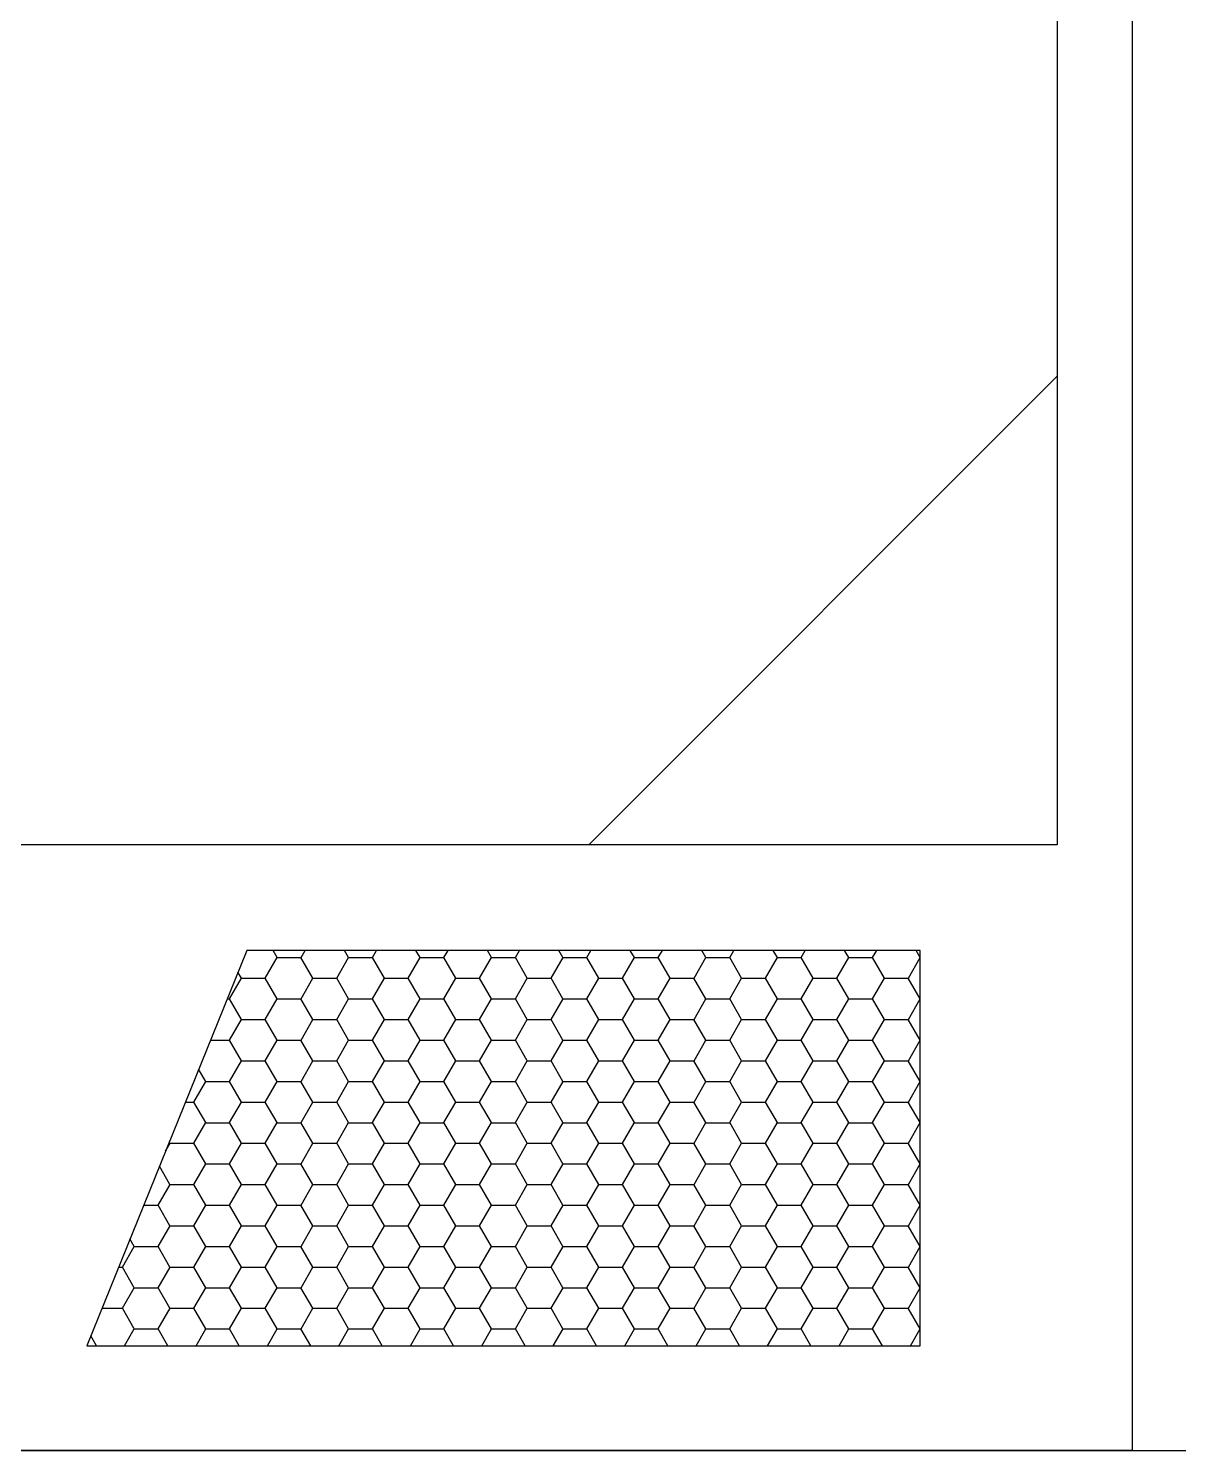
# Model space of a CAD drawing. Header units: inches. Extents: x 11.8 to 54.3, y 10.8 to 35.6.
# Drawn here: x 21.197 to 21.657, y 26.498 to 27.067 of the extents above; entities that cross this region are included whole.
import ezdxf

# ---------------------------------------------------------------- set-up
doc = ezdxf.new("R2010")
doc.units = ezdxf.units.IN
doc.header["$MEASUREMENT"] = 0
for name, color, linetype in [('02', 2, 'Continuous'), ('1', 1, 'Continuous'), ('4', 4, 'Continuous')]:
    doc.layers.add(name, color=color, linetype=linetype)

msp = doc.modelspace()

# ---------------------------------------------------------------- linework, layer by layer
at = {"layer": '02'}
for p, q in [((21.4209, 26.7406), (21.60826, 26.92796)), ((21.2841, 26.69831), (21.22012, 26.54023)), ((21.5535, 26.69831), (21.2841, 26.69831)), ((21.29154, 26.6872), (21.2963, 26.69545)), ((21.29629, 26.69545), (21.29464, 26.69831)), ((21.29629, 26.69544), (21.30582, 26.69544)), ((21.31058, 26.68721), (21.30582, 26.69545)), ((21.30583, 26.69545), (21.30748, 26.69831)), ((21.32012, 26.6872), (21.32488, 26.69545)), ((21.32487, 26.69545), (21.32322, 26.69831)), ((21.32487, 26.69544), (21.33439, 26.69544)), ((21.33915, 26.68721), (21.33439, 26.69545)), ((21.3344, 26.69545), (21.33606, 26.69831)), ((21.34869, 26.6872), (21.35345, 26.69545)), ((21.35344, 26.69545), (21.35179, 26.69831)), ((21.35344, 26.69544), (21.36297, 26.69544)), ((21.36773, 26.68721), (21.36297, 26.69545)), ((21.36298, 26.69545), (21.36463, 26.69831)), ((21.37727, 26.6872), (21.38203, 26.69545)), ((21.38202, 26.69545), (21.38037, 26.69831)), ((21.38202, 26.69544), (21.39154, 26.69544)), ((21.3963, 26.68721), (21.39154, 26.69545)), ((21.39155, 26.69545), (21.39321, 26.69831)), ((21.40584, 26.6872), (21.4106, 26.69545)), ((21.41059, 26.69545), (21.40894, 26.69831)), ((21.41059, 26.69544), (21.42012, 26.69544)), ((21.42488, 26.68721), (21.42012, 26.69545)), ((21.42013, 26.69545), (21.42178, 26.69831)), ((21.43442, 26.6872), (21.43918, 26.69545)), ((21.43917, 26.69545), (21.43752, 26.69831)), ((21.43917, 26.69544), (21.44869, 26.69544)), ((21.45345, 26.68721), (21.44869, 26.69545)), ((21.4487, 26.69545), (21.45036, 26.69831)), ((21.46299, 26.6872), (21.46775, 26.69545)), ((21.46774, 26.69545), (21.46609, 26.69831)), ((21.46774, 26.69544), (21.47727, 26.69544)), ((21.48203, 26.68721), (21.47727, 26.69545)), ((21.47728, 26.69545), (21.47893, 26.69831)), ((21.49157, 26.6872), (21.49633, 26.69545)), ((21.49632, 26.69545), (21.49467, 26.69831)), ((21.49632, 26.69544), (21.50584, 26.69544)), ((21.5106, 26.68721), (21.50584, 26.69545)), ((21.50585, 26.69545), (21.50751, 26.69831)), ((21.52014, 26.6872), (21.5249, 26.69545)), ((21.52489, 26.69545), (21.52324, 26.69831)), ((21.52489, 26.69544), (21.53442, 26.69544)), ((21.53918, 26.68721), (21.53442, 26.69545)), ((21.53443, 26.69545), (21.53608, 26.69831)), ((21.54872, 26.6872), (21.55348, 26.69545)), ((21.55347, 26.69545), (21.55182, 26.69831)), ((21.55347, 26.69544), (21.5535, 26.69544)), ((21.5535, 26.54023), (21.5535, 26.69831)), ((21.282, 26.68721), (21.2806, 26.68965)), ((21.27725, 26.67895), (21.28202, 26.6872)), ((21.28201, 26.68719), (21.29153, 26.68719)), ((21.29629, 26.67896), (21.29153, 26.68721)), ((21.30583, 26.67895), (21.31059, 26.6872)), ((21.31058, 26.68719), (21.32011, 26.68719)), ((21.32487, 26.67896), (21.3201, 26.68721)), ((21.3344, 26.67895), (21.33917, 26.6872)), ((21.33916, 26.68719), (21.34868, 26.68719)), ((21.35344, 26.67896), (21.34868, 26.68721)), ((21.36298, 26.67895), (21.36774, 26.6872)), ((21.36773, 26.68719), (21.37726, 26.68719)), ((21.38202, 26.67896), (21.37725, 26.68721)), ((21.39155, 26.67895), (21.39632, 26.6872)), ((21.39631, 26.68719), (21.40583, 26.68719)), ((21.41059, 26.67896), (21.40583, 26.68721)), ((21.42013, 26.67895), (21.42489, 26.6872)), ((21.42488, 26.68719), (21.43441, 26.68719)), ((21.43917, 26.67896), (21.4344, 26.68721)), ((21.4487, 26.67895), (21.45347, 26.6872)), ((21.45346, 26.68719), (21.46298, 26.68719)), ((21.46774, 26.67896), (21.46298, 26.68721)), ((21.47728, 26.67895), (21.48204, 26.6872)), ((21.48203, 26.68719), (21.49156, 26.68719)), ((21.49632, 26.67896), (21.49155, 26.68721)), ((21.50585, 26.67895), (21.51062, 26.6872)), ((21.51061, 26.68719), (21.52013, 26.68719)), ((21.52489, 26.67896), (21.52013, 26.68721)), ((21.53443, 26.67895), (21.53919, 26.6872)), ((21.53918, 26.68719), (21.54871, 26.68719)), ((21.55347, 26.67896), (21.5487, 26.68721)), ((21.27626, 26.67894), (21.27724, 26.67894)), ((21.282, 26.67071), (21.27724, 26.67896)), ((21.29154, 26.6707), (21.2963, 26.67895)), ((21.29629, 26.67894), (21.30582, 26.67894)), ((21.31058, 26.67071), (21.30582, 26.67896)), ((21.32012, 26.6707), (21.32488, 26.67895)), ((21.32487, 26.67894), (21.33439, 26.67894)), ((21.33915, 26.67071), (21.33439, 26.67896)), ((21.34869, 26.6707), (21.35345, 26.67895)), ((21.35344, 26.67894), (21.36297, 26.67894)), ((21.36773, 26.67071), (21.36297, 26.67896)), ((21.37727, 26.6707), (21.38203, 26.67895)), ((21.38202, 26.67894), (21.39154, 26.67894)), ((21.3963, 26.67071), (21.39154, 26.67896)), ((21.40584, 26.6707), (21.4106, 26.67895)), ((21.41059, 26.67894), (21.42012, 26.67894)), ((21.42488, 26.67071), (21.42012, 26.67896)), ((21.43442, 26.6707), (21.43918, 26.67895)), ((21.43917, 26.67894), (21.44869, 26.67894)), ((21.45345, 26.67071), (21.44869, 26.67896)), ((21.46299, 26.6707), (21.46775, 26.67895)), ((21.46774, 26.67894), (21.47727, 26.67894)), ((21.48203, 26.67071), (21.47727, 26.67896)), ((21.49157, 26.6707), (21.49633, 26.67895)), ((21.49632, 26.67894), (21.50584, 26.67894)), ((21.5106, 26.67071), (21.50584, 26.67896)), ((21.52014, 26.6707), (21.5249, 26.67895)), ((21.52489, 26.67894), (21.53442, 26.67894)), ((21.53918, 26.67071), (21.53442, 26.67896)), ((21.54872, 26.6707), (21.55348, 26.67895)), ((21.55347, 26.67894), (21.5535, 26.67894)), ((21.27725, 26.66245), (21.28202, 26.6707)), ((21.28201, 26.6707), (21.29153, 26.6707)), ((21.29629, 26.66246), (21.29153, 26.67071)), ((21.30583, 26.66245), (21.31059, 26.6707)), ((21.31058, 26.6707), (21.32011, 26.6707)), ((21.32487, 26.66246), (21.3201, 26.67071)), ((21.3344, 26.66245), (21.33917, 26.6707)), ((21.33916, 26.6707), (21.34868, 26.6707)), ((21.35344, 26.66246), (21.34868, 26.67071)), ((21.36298, 26.66245), (21.36774, 26.6707)), ((21.36773, 26.6707), (21.37726, 26.6707)), ((21.38202, 26.66246), (21.37725, 26.67071)), ((21.39155, 26.66245), (21.39632, 26.6707)), ((21.39631, 26.6707), (21.40583, 26.6707)), ((21.41059, 26.66246), (21.40583, 26.67071)), ((21.42013, 26.66245), (21.42489, 26.6707)), ((21.42488, 26.6707), (21.43441, 26.6707)), ((21.43917, 26.66246), (21.4344, 26.67071)), ((21.4487, 26.66245), (21.45347, 26.6707)), ((21.45346, 26.6707), (21.46298, 26.6707)), ((21.46774, 26.66246), (21.46298, 26.67071)), ((21.47728, 26.66245), (21.48204, 26.6707)), ((21.48203, 26.6707), (21.49156, 26.6707)), ((21.49632, 26.66246), (21.49155, 26.67071)), ((21.50585, 26.66245), (21.51062, 26.6707)), ((21.51061, 26.6707), (21.52013, 26.6707)), ((21.52489, 26.66246), (21.52013, 26.67071)), ((21.53443, 26.66245), (21.53919, 26.6707)), ((21.53918, 26.6707), (21.54871, 26.6707)), ((21.55347, 26.66246), (21.5487, 26.67071)), ((21.26959, 26.66245), (21.27724, 26.66245)), ((21.282, 26.65421), (21.27724, 26.66246)), ((21.29154, 26.65421), (21.2963, 26.66245)), ((21.29629, 26.66245), (21.30582, 26.66245)), ((21.31058, 26.65421), (21.30582, 26.66246)), ((21.32012, 26.65421), (21.32488, 26.66245)), ((21.32487, 26.66245), (21.33439, 26.66245)), ((21.33915, 26.65421), (21.33439, 26.66246)), ((21.34869, 26.65421), (21.35345, 26.66245)), ((21.35344, 26.66245), (21.36297, 26.66245)), ((21.36773, 26.65421), (21.36297, 26.66246)), ((21.37727, 26.65421), (21.38203, 26.66245)), ((21.38202, 26.66245), (21.39154, 26.66245)), ((21.3963, 26.65421), (21.39154, 26.66246)), ((21.40584, 26.65421), (21.4106, 26.66245)), ((21.41059, 26.66245), (21.42012, 26.66245)), ((21.42488, 26.65421), (21.42012, 26.66246)), ((21.43442, 26.65421), (21.43918, 26.66245)), ((21.43917, 26.66245), (21.44869, 26.66245)), ((21.45345, 26.65421), (21.44869, 26.66246)), ((21.46299, 26.65421), (21.46775, 26.66245)), ((21.46774, 26.66245), (21.47727, 26.66245)), ((21.48203, 26.65421), (21.47727, 26.66246)), ((21.49157, 26.65421), (21.49633, 26.66245)), ((21.49632, 26.66245), (21.50584, 26.66245)), ((21.5106, 26.65421), (21.50584, 26.66246)), ((21.52014, 26.65421), (21.5249, 26.66245)), ((21.52489, 26.66245), (21.53442, 26.66245)), ((21.53918, 26.65421), (21.53442, 26.66246)), ((21.54872, 26.65421), (21.55348, 26.66245)), ((21.55347, 26.66245), (21.5535, 26.66245)), ((21.27725, 26.64596), (21.28202, 26.65421)), ((21.28201, 26.6542), (21.29153, 26.6542)), ((21.29629, 26.64596), (21.29153, 26.65421)), ((21.30583, 26.64596), (21.31059, 26.65421)), ((21.31058, 26.6542), (21.32011, 26.6542)), ((21.32487, 26.64596), (21.3201, 26.65421)), ((21.3344, 26.64596), (21.33917, 26.65421)), ((21.33916, 26.6542), (21.34868, 26.6542)), ((21.35344, 26.64596), (21.34868, 26.65421)), ((21.36298, 26.64596), (21.36774, 26.65421)), ((21.36773, 26.6542), (21.37726, 26.6542)), ((21.38202, 26.64596), (21.37725, 26.65421)), ((21.39155, 26.64596), (21.39632, 26.65421)), ((21.39631, 26.6542), (21.40583, 26.6542)), ((21.41059, 26.64596), (21.40583, 26.65421)), ((21.42013, 26.64596), (21.42489, 26.65421)), ((21.42488, 26.6542), (21.43441, 26.6542)), ((21.43917, 26.64596), (21.4344, 26.65421)), ((21.4487, 26.64596), (21.45347, 26.65421)), ((21.45346, 26.6542), (21.46298, 26.6542)), ((21.46774, 26.64596), (21.46298, 26.65421)), ((21.47728, 26.64596), (21.48204, 26.65421)), ((21.48203, 26.6542), (21.49156, 26.6542)), ((21.49632, 26.64596), (21.49155, 26.65421)), ((21.50585, 26.64596), (21.51062, 26.65421)), ((21.51061, 26.6542), (21.52013, 26.6542)), ((21.52489, 26.64596), (21.52013, 26.65421)), ((21.53443, 26.64596), (21.53919, 26.65421)), ((21.53918, 26.6542), (21.54871, 26.6542)), ((21.55347, 26.64596), (21.5487, 26.65421)), ((21.26772, 26.64596), (21.26489, 26.65085)), ((21.26297, 26.63771), (21.26773, 26.64596)), ((21.26772, 26.64595), (21.27724, 26.64595)), ((21.282, 26.63771), (21.27724, 26.64596)), ((21.29154, 26.63771), (21.2963, 26.64596)), ((21.29629, 26.64595), (21.30582, 26.64595)), ((21.31058, 26.63771), (21.30582, 26.64596)), ((21.32012, 26.63771), (21.32488, 26.64596)), ((21.32487, 26.64595), (21.33439, 26.64595)), ((21.33915, 26.63771), (21.33439, 26.64596)), ((21.34869, 26.63771), (21.35345, 26.64596)), ((21.35344, 26.64595), (21.36297, 26.64595)), ((21.36773, 26.63771), (21.36297, 26.64596)), ((21.37727, 26.63771), (21.38203, 26.64596)), ((21.38202, 26.64595), (21.39154, 26.64595)), ((21.3963, 26.63771), (21.39154, 26.64596)), ((21.40584, 26.63771), (21.4106, 26.64596)), ((21.41059, 26.64595), (21.42012, 26.64595)), ((21.42488, 26.63771), (21.42012, 26.64596)), ((21.43442, 26.63771), (21.43918, 26.64596)), ((21.43917, 26.64595), (21.44869, 26.64595)), ((21.45345, 26.63771), (21.44869, 26.64596)), ((21.46299, 26.63771), (21.46775, 26.64596)), ((21.46774, 26.64595), (21.47727, 26.64595)), ((21.48203, 26.63771), (21.47727, 26.64596)), ((21.49157, 26.63771), (21.49633, 26.64596)), ((21.49632, 26.64595), (21.50584, 26.64595)), ((21.5106, 26.63771), (21.50584, 26.64596)), ((21.52014, 26.63771), (21.5249, 26.64596)), ((21.52489, 26.64595), (21.53442, 26.64595)), ((21.53918, 26.63771), (21.53442, 26.64596)), ((21.54872, 26.63771), (21.55348, 26.64596)), ((21.55347, 26.64595), (21.5535, 26.64595)), ((21.25957, 26.6377), (21.26296, 26.6377)), ((21.26772, 26.62946), (21.26295, 26.63771)), ((21.27725, 26.62946), (21.28202, 26.63771)), ((21.28201, 26.6377), (21.29153, 26.6377)), ((21.29629, 26.62946), (21.29153, 26.63771)), ((21.30583, 26.62946), (21.31059, 26.63771)), ((21.31058, 26.6377), (21.32011, 26.6377)), ((21.32487, 26.62946), (21.3201, 26.63771)), ((21.3344, 26.62946), (21.33917, 26.63771)), ((21.33916, 26.6377), (21.34868, 26.6377)), ((21.35344, 26.62946), (21.34868, 26.63771)), ((21.36298, 26.62946), (21.36774, 26.63771)), ((21.36773, 26.6377), (21.37726, 26.6377)), ((21.38202, 26.62946), (21.37725, 26.63771)), ((21.39155, 26.62946), (21.39632, 26.63771)), ((21.39631, 26.6377), (21.40583, 26.6377)), ((21.41059, 26.62946), (21.40583, 26.63771)), ((21.42013, 26.62946), (21.42489, 26.63771)), ((21.42488, 26.6377), (21.43441, 26.6377)), ((21.43917, 26.62946), (21.4344, 26.63771)), ((21.4487, 26.62946), (21.45347, 26.63771)), ((21.45346, 26.6377), (21.46298, 26.6377)), ((21.46774, 26.62946), (21.46298, 26.63771)), ((21.47728, 26.62946), (21.48204, 26.63771)), ((21.48203, 26.6377), (21.49156, 26.6377)), ((21.49632, 26.62946), (21.49155, 26.63771)), ((21.50585, 26.62946), (21.51062, 26.63771)), ((21.51061, 26.6377), (21.52013, 26.6377)), ((21.52489, 26.62946), (21.52013, 26.63771)), ((21.53443, 26.62946), (21.53919, 26.63771)), ((21.53918, 26.6377), (21.54871, 26.6377)), ((21.55347, 26.62946), (21.5487, 26.63771)), ((21.26297, 26.62121), (21.26773, 26.62946)), ((21.26772, 26.62945), (21.27724, 26.62945)), ((21.282, 26.62121), (21.27724, 26.62946)), ((21.29154, 26.62121), (21.2963, 26.62946)), ((21.29629, 26.62945), (21.30582, 26.62945)), ((21.31058, 26.62121), (21.30582, 26.62946)), ((21.32012, 26.62121), (21.32488, 26.62946)), ((21.32487, 26.62945), (21.33439, 26.62945)), ((21.33915, 26.62121), (21.33439, 26.62946)), ((21.34869, 26.62121), (21.35345, 26.62946)), ((21.35344, 26.62945), (21.36297, 26.62945)), ((21.36773, 26.62121), (21.36297, 26.62946)), ((21.37727, 26.62121), (21.38203, 26.62946)), ((21.38202, 26.62945), (21.39154, 26.62945)), ((21.3963, 26.62121), (21.39154, 26.62946)), ((21.40584, 26.62121), (21.4106, 26.62946)), ((21.41059, 26.62945), (21.42012, 26.62945)), ((21.42488, 26.62121), (21.42012, 26.62946)), ((21.43442, 26.62121), (21.43918, 26.62946)), ((21.43917, 26.62945), (21.44869, 26.62945)), ((21.45345, 26.62121), (21.44869, 26.62946)), ((21.46299, 26.62121), (21.46775, 26.62946)), ((21.46774, 26.62945), (21.47727, 26.62945)), ((21.48203, 26.62121), (21.47727, 26.62946)), ((21.49157, 26.62121), (21.49633, 26.62946)), ((21.49632, 26.62945), (21.50584, 26.62945)), ((21.5106, 26.62121), (21.50584, 26.62946)), ((21.52014, 26.62121), (21.5249, 26.62946)), ((21.52489, 26.62945), (21.53442, 26.62945)), ((21.53918, 26.62121), (21.53442, 26.62946)), ((21.54872, 26.62121), (21.55348, 26.62946)), ((21.55347, 26.62945), (21.5535, 26.62945)), ((21.25162, 26.61805), (21.25344, 26.62121)), ((21.25343, 26.62121), (21.25312, 26.62176)), ((21.25343, 26.6212), (21.26296, 26.6212)), ((21.26772, 26.61297), (21.26295, 26.62121)), ((21.27725, 26.61296), (21.28202, 26.62121)), ((21.28201, 26.6212), (21.29153, 26.6212)), ((21.29629, 26.61297), (21.29153, 26.62121)), ((21.30583, 26.61296), (21.31059, 26.62121)), ((21.31058, 26.6212), (21.32011, 26.6212)), ((21.32487, 26.61297), (21.3201, 26.62121)), ((21.3344, 26.61296), (21.33917, 26.62121)), ((21.33916, 26.6212), (21.34868, 26.6212)), ((21.35344, 26.61297), (21.34868, 26.62121)), ((21.36298, 26.61296), (21.36774, 26.62121)), ((21.36773, 26.6212), (21.37726, 26.6212)), ((21.38202, 26.61297), (21.37725, 26.62121)), ((21.39155, 26.61296), (21.39632, 26.62121)), ((21.39631, 26.6212), (21.40583, 26.6212)), ((21.41059, 26.61297), (21.40583, 26.62121)), ((21.42013, 26.61296), (21.42489, 26.62121)), ((21.42488, 26.6212), (21.43441, 26.6212)), ((21.43917, 26.61297), (21.4344, 26.62121)), ((21.4487, 26.61296), (21.45347, 26.62121)), ((21.45346, 26.6212), (21.46298, 26.6212)), ((21.46774, 26.61297), (21.46298, 26.62121)), ((21.47728, 26.61296), (21.48204, 26.62121)), ((21.48203, 26.6212), (21.49156, 26.6212)), ((21.49632, 26.61297), (21.49155, 26.62121)), ((21.50585, 26.61296), (21.51062, 26.62121)), ((21.51061, 26.6212), (21.52013, 26.6212)), ((21.52489, 26.61297), (21.52013, 26.62121)), ((21.53443, 26.61296), (21.53919, 26.62121)), ((21.53918, 26.6212), (21.54871, 26.6212)), ((21.55347, 26.61297), (21.5487, 26.62121)), ((21.25343, 26.60472), (21.24919, 26.61206)), ((21.26297, 26.60471), (21.26773, 26.61296)), ((21.26772, 26.61295), (21.27724, 26.61295)), ((21.282, 26.60472), (21.27724, 26.61297)), ((21.29154, 26.60471), (21.2963, 26.61296)), ((21.29629, 26.61295), (21.30582, 26.61295)), ((21.31058, 26.60472), (21.30582, 26.61297)), ((21.32012, 26.60471), (21.32488, 26.61296)), ((21.32487, 26.61295), (21.33439, 26.61295)), ((21.33915, 26.60472), (21.33439, 26.61297)), ((21.34869, 26.60471), (21.35345, 26.61296)), ((21.35344, 26.61295), (21.36297, 26.61295)), ((21.36773, 26.60472), (21.36297, 26.61297)), ((21.37727, 26.60471), (21.38203, 26.61296)), ((21.38202, 26.61295), (21.39154, 26.61295)), ((21.3963, 26.60472), (21.39154, 26.61297)), ((21.40584, 26.60471), (21.4106, 26.61296)), ((21.41059, 26.61295), (21.42012, 26.61295)), ((21.42488, 26.60472), (21.42012, 26.61297)), ((21.43442, 26.60471), (21.43918, 26.61296)), ((21.43917, 26.61295), (21.44869, 26.61295)), ((21.45345, 26.60472), (21.44869, 26.61297)), ((21.46299, 26.60471), (21.46775, 26.61296)), ((21.46774, 26.61295), (21.47727, 26.61295)), ((21.48203, 26.60472), (21.47727, 26.61297)), ((21.49157, 26.60471), (21.49633, 26.61296)), ((21.49632, 26.61295), (21.50584, 26.61295)), ((21.5106, 26.60472), (21.50584, 26.61297)), ((21.52014, 26.60471), (21.5249, 26.61296)), ((21.52489, 26.61295), (21.53442, 26.61295)), ((21.53918, 26.60472), (21.53442, 26.61297)), ((21.54872, 26.60471), (21.55348, 26.61296)), ((21.55347, 26.61295), (21.5535, 26.61295)), ((21.24868, 26.59646), (21.25344, 26.60471)), ((21.25343, 26.6047), (21.26296, 26.6047)), ((21.26772, 26.59647), (21.26295, 26.60472)), ((21.27725, 26.59646), (21.28202, 26.60471)), ((21.28201, 26.6047), (21.29153, 26.6047)), ((21.29629, 26.59647), (21.29153, 26.60472)), ((21.30583, 26.59646), (21.31059, 26.60471)), ((21.31058, 26.6047), (21.32011, 26.6047)), ((21.32487, 26.59647), (21.3201, 26.60472)), ((21.3344, 26.59646), (21.33917, 26.60471)), ((21.33916, 26.6047), (21.34868, 26.6047)), ((21.35344, 26.59647), (21.34868, 26.60472)), ((21.36298, 26.59646), (21.36774, 26.60471)), ((21.36773, 26.6047), (21.37726, 26.6047)), ((21.38202, 26.59647), (21.37725, 26.60472)), ((21.39155, 26.59646), (21.39632, 26.60471)), ((21.39631, 26.6047), (21.40583, 26.6047)), ((21.41059, 26.59647), (21.40583, 26.60472)), ((21.42013, 26.59646), (21.42489, 26.60471)), ((21.42488, 26.6047), (21.43441, 26.6047)), ((21.43917, 26.59647), (21.4344, 26.60472)), ((21.4487, 26.59646), (21.45347, 26.60471)), ((21.45346, 26.6047), (21.46298, 26.6047)), ((21.46774, 26.59647), (21.46298, 26.60472)), ((21.47728, 26.59646), (21.48204, 26.60471)), ((21.48203, 26.6047), (21.49156, 26.6047)), ((21.49632, 26.59647), (21.49155, 26.60472)), ((21.50585, 26.59646), (21.51062, 26.60471)), ((21.51061, 26.6047), (21.52013, 26.6047)), ((21.52489, 26.59647), (21.52013, 26.60472)), ((21.53443, 26.59646), (21.53919, 26.60471)), ((21.53918, 26.6047), (21.54871, 26.6047)), ((21.55347, 26.59647), (21.5487, 26.60472)), ((21.24288, 26.59646), (21.24867, 26.59646)), ((21.25343, 26.58822), (21.24867, 26.59647)), ((21.26297, 26.58821), (21.26773, 26.59646)), ((21.26772, 26.59646), (21.27724, 26.59646)), ((21.282, 26.58822), (21.27724, 26.59647)), ((21.29154, 26.58821), (21.2963, 26.59646)), ((21.29629, 26.59646), (21.30582, 26.59646)), ((21.31058, 26.58822), (21.30582, 26.59647)), ((21.32012, 26.58821), (21.32488, 26.59646)), ((21.32487, 26.59646), (21.33439, 26.59646)), ((21.33915, 26.58822), (21.33439, 26.59647)), ((21.34869, 26.58821), (21.35345, 26.59646)), ((21.35344, 26.59646), (21.36297, 26.59646)), ((21.36773, 26.58822), (21.36297, 26.59647)), ((21.37727, 26.58821), (21.38203, 26.59646)), ((21.38202, 26.59646), (21.39154, 26.59646)), ((21.3963, 26.58822), (21.39154, 26.59647)), ((21.40584, 26.58821), (21.4106, 26.59646)), ((21.41059, 26.59646), (21.42012, 26.59646)), ((21.42488, 26.58822), (21.42012, 26.59647)), ((21.43442, 26.58821), (21.43918, 26.59646)), ((21.43917, 26.59646), (21.44869, 26.59646)), ((21.45345, 26.58822), (21.44869, 26.59647)), ((21.46299, 26.58821), (21.46775, 26.59646)), ((21.46774, 26.59646), (21.47727, 26.59646)), ((21.48203, 26.58822), (21.47727, 26.59647)), ((21.49157, 26.58821), (21.49633, 26.59646)), ((21.49632, 26.59646), (21.50584, 26.59646)), ((21.5106, 26.58822), (21.50584, 26.59647)), ((21.52014, 26.58821), (21.5249, 26.59646)), ((21.52489, 26.59646), (21.53442, 26.59646)), ((21.53918, 26.58822), (21.53442, 26.59647)), ((21.54872, 26.58821), (21.55348, 26.59646)), ((21.55347, 26.59646), (21.5535, 26.59646)), ((21.24868, 26.57997), (21.25344, 26.58821)), ((21.25343, 26.58821), (21.26296, 26.58821)), ((21.26772, 26.57997), (21.26295, 26.58822)), ((21.27725, 26.57997), (21.28202, 26.58821)), ((21.28201, 26.58821), (21.29153, 26.58821)), ((21.29629, 26.57997), (21.29153, 26.58822)), ((21.30583, 26.57997), (21.31059, 26.58821)), ((21.31058, 26.58821), (21.32011, 26.58821)), ((21.32487, 26.57997), (21.3201, 26.58822)), ((21.3344, 26.57997), (21.33917, 26.58821)), ((21.33916, 26.58821), (21.34868, 26.58821)), ((21.35344, 26.57997), (21.34868, 26.58822)), ((21.36298, 26.57997), (21.36774, 26.58821)), ((21.36773, 26.58821), (21.37726, 26.58821)), ((21.38202, 26.57997), (21.37725, 26.58822)), ((21.39155, 26.57997), (21.39632, 26.58821)), ((21.39631, 26.58821), (21.40583, 26.58821)), ((21.41059, 26.57997), (21.40583, 26.58822)), ((21.42013, 26.57997), (21.42489, 26.58821)), ((21.42488, 26.58821), (21.43441, 26.58821)), ((21.43917, 26.57997), (21.4344, 26.58822)), ((21.4487, 26.57997), (21.45347, 26.58821)), ((21.45346, 26.58821), (21.46298, 26.58821)), ((21.46774, 26.57997), (21.46298, 26.58822)), ((21.47728, 26.57997), (21.48204, 26.58821)), ((21.48203, 26.58821), (21.49156, 26.58821)), ((21.49632, 26.57997), (21.49155, 26.58822)), ((21.50585, 26.57997), (21.51062, 26.58821)), ((21.51061, 26.58821), (21.52013, 26.58821)), ((21.52489, 26.57997), (21.52013, 26.58822)), ((21.53443, 26.57997), (21.53919, 26.58821)), ((21.53918, 26.58821), (21.54871, 26.58821)), ((21.55347, 26.57997), (21.5487, 26.58822)), ((21.23439, 26.57172), (21.23915, 26.57997)), ((21.23914, 26.57997), (21.23742, 26.58296)), ((21.23914, 26.57996), (21.24867, 26.57996)), ((21.25343, 26.57172), (21.24867, 26.57997)), ((21.26297, 26.57172), (21.26773, 26.57997)), ((21.26772, 26.57996), (21.27724, 26.57996)), ((21.282, 26.57172), (21.27724, 26.57997)), ((21.29154, 26.57172), (21.2963, 26.57997)), ((21.29629, 26.57996), (21.30582, 26.57996)), ((21.31058, 26.57172), (21.30582, 26.57997)), ((21.32012, 26.57172), (21.32488, 26.57997)), ((21.32487, 26.57996), (21.33439, 26.57996)), ((21.33915, 26.57172), (21.33439, 26.57997)), ((21.34869, 26.57172), (21.35345, 26.57997)), ((21.35344, 26.57996), (21.36297, 26.57996)), ((21.36773, 26.57172), (21.36297, 26.57997)), ((21.37727, 26.57172), (21.38203, 26.57997)), ((21.38202, 26.57996), (21.39154, 26.57996)), ((21.3963, 26.57172), (21.39154, 26.57997)), ((21.40584, 26.57172), (21.4106, 26.57997)), ((21.41059, 26.57996), (21.42012, 26.57996)), ((21.42488, 26.57172), (21.42012, 26.57997)), ((21.43442, 26.57172), (21.43918, 26.57997)), ((21.43917, 26.57996), (21.44869, 26.57996)), ((21.45345, 26.57172), (21.44869, 26.57997)), ((21.46299, 26.57172), (21.46775, 26.57997)), ((21.46774, 26.57996), (21.47727, 26.57996)), ((21.48203, 26.57172), (21.47727, 26.57997)), ((21.49157, 26.57172), (21.49633, 26.57997)), ((21.49632, 26.57996), (21.50584, 26.57996)), ((21.5106, 26.57172), (21.50584, 26.57997)), ((21.52014, 26.57172), (21.5249, 26.57997)), ((21.52489, 26.57996), (21.53442, 26.57996)), ((21.53918, 26.57172), (21.53442, 26.57997)), ((21.54872, 26.57172), (21.55348, 26.57997)), ((21.55347, 26.57996), (21.5535, 26.57996)), ((21.23286, 26.57171), (21.23438, 26.57171)), ((21.23914, 26.56347), (21.23438, 26.57172)), ((21.24868, 26.56347), (21.25344, 26.57172)), ((21.25343, 26.57171), (21.26296, 26.57171)), ((21.26772, 26.56347), (21.26295, 26.57172)), ((21.27725, 26.56347), (21.28202, 26.57172)), ((21.28201, 26.57171), (21.29153, 26.57171)), ((21.29629, 26.56347), (21.29153, 26.57172)), ((21.30583, 26.56347), (21.31059, 26.57172)), ((21.31058, 26.57171), (21.32011, 26.57171)), ((21.32487, 26.56347), (21.3201, 26.57172)), ((21.3344, 26.56347), (21.33917, 26.57172)), ((21.33916, 26.57171), (21.34868, 26.57171)), ((21.35344, 26.56347), (21.34868, 26.57172)), ((21.36298, 26.56347), (21.36774, 26.57172)), ((21.36773, 26.57171), (21.37726, 26.57171)), ((21.38202, 26.56347), (21.37725, 26.57172)), ((21.39155, 26.56347), (21.39632, 26.57172)), ((21.39631, 26.57171), (21.40583, 26.57171)), ((21.41059, 26.56347), (21.40583, 26.57172)), ((21.42013, 26.56347), (21.42489, 26.57172)), ((21.42488, 26.57171), (21.43441, 26.57171)), ((21.43917, 26.56347), (21.4344, 26.57172)), ((21.4487, 26.56347), (21.45347, 26.57172)), ((21.45346, 26.57171), (21.46298, 26.57171)), ((21.46774, 26.56347), (21.46298, 26.57172)), ((21.47728, 26.56347), (21.48204, 26.57172)), ((21.48203, 26.57171), (21.49156, 26.57171)), ((21.49632, 26.56347), (21.49155, 26.57172)), ((21.50585, 26.56347), (21.51062, 26.57172)), ((21.51061, 26.57171), (21.52013, 26.57171)), ((21.52489, 26.56347), (21.52013, 26.57172)), ((21.53443, 26.56347), (21.53919, 26.57172)), ((21.53918, 26.57171), (21.54871, 26.57171)), ((21.55347, 26.56347), (21.5487, 26.57172)), ((21.23439, 26.55522), (21.23915, 26.56347)), ((21.23914, 26.56346), (21.24867, 26.56346)), ((21.25343, 26.55522), (21.24867, 26.56347)), ((21.26297, 26.55522), (21.26773, 26.56347)), ((21.26772, 26.56346), (21.27724, 26.56346)), ((21.282, 26.55522), (21.27724, 26.56347)), ((21.29154, 26.55522), (21.2963, 26.56347)), ((21.29629, 26.56346), (21.30582, 26.56346)), ((21.31058, 26.55522), (21.30582, 26.56347)), ((21.32012, 26.55522), (21.32488, 26.56347)), ((21.32487, 26.56346), (21.33439, 26.56346)), ((21.33915, 26.55522), (21.33439, 26.56347)), ((21.34869, 26.55522), (21.35345, 26.56347)), ((21.35344, 26.56346), (21.36297, 26.56346)), ((21.36773, 26.55522), (21.36297, 26.56347)), ((21.37727, 26.55522), (21.38203, 26.56347)), ((21.38202, 26.56346), (21.39154, 26.56346)), ((21.3963, 26.55522), (21.39154, 26.56347)), ((21.40584, 26.55522), (21.4106, 26.56347)), ((21.41059, 26.56346), (21.42012, 26.56346)), ((21.42488, 26.55522), (21.42012, 26.56347)), ((21.43442, 26.55522), (21.43918, 26.56347)), ((21.43917, 26.56346), (21.44869, 26.56346)), ((21.45345, 26.55522), (21.44869, 26.56347)), ((21.46299, 26.55522), (21.46775, 26.56347)), ((21.46774, 26.56346), (21.47727, 26.56346)), ((21.48203, 26.55522), (21.47727, 26.56347)), ((21.49157, 26.55522), (21.49633, 26.56347)), ((21.49632, 26.56346), (21.50584, 26.56346)), ((21.5106, 26.55522), (21.50584, 26.56347)), ((21.52014, 26.55522), (21.5249, 26.56347)), ((21.52489, 26.56346), (21.53442, 26.56346)), ((21.53918, 26.55522), (21.53442, 26.56347)), ((21.54872, 26.55522), (21.55348, 26.56347)), ((21.55347, 26.56346), (21.5535, 26.56346)), ((21.22618, 26.55521), (21.23438, 26.55521)), ((21.23914, 26.54697), (21.23438, 26.55522)), ((21.24868, 26.54697), (21.25344, 26.55522)), ((21.25343, 26.55521), (21.26296, 26.55521)), ((21.26772, 26.54697), (21.26295, 26.55522)), ((21.27725, 26.54697), (21.28202, 26.55522)), ((21.28201, 26.55521), (21.29153, 26.55521)), ((21.29629, 26.54697), (21.29153, 26.55522)), ((21.30583, 26.54697), (21.31059, 26.55522)), ((21.31058, 26.55521), (21.32011, 26.55521)), ((21.32487, 26.54697), (21.3201, 26.55522)), ((21.3344, 26.54697), (21.33917, 26.55522)), ((21.33916, 26.55521), (21.34868, 26.55521)), ((21.35344, 26.54697), (21.34868, 26.55522)), ((21.36298, 26.54697), (21.36774, 26.55522)), ((21.36773, 26.55521), (21.37726, 26.55521)), ((21.38202, 26.54697), (21.37725, 26.55522)), ((21.39155, 26.54697), (21.39632, 26.55522)), ((21.39631, 26.55521), (21.40583, 26.55521)), ((21.41059, 26.54697), (21.40583, 26.55522)), ((21.42013, 26.54697), (21.42489, 26.55522)), ((21.42488, 26.55521), (21.43441, 26.55521)), ((21.43917, 26.54697), (21.4344, 26.55522)), ((21.4487, 26.54697), (21.45347, 26.55522)), ((21.45346, 26.55521), (21.46298, 26.55521)), ((21.46774, 26.54697), (21.46298, 26.55522)), ((21.47728, 26.54697), (21.48204, 26.55522)), ((21.48203, 26.55521), (21.49156, 26.55521)), ((21.49632, 26.54697), (21.49155, 26.55522)), ((21.50585, 26.54697), (21.51062, 26.55522)), ((21.51061, 26.55521), (21.52013, 26.55521)), ((21.52489, 26.54697), (21.52013, 26.55522)), ((21.53443, 26.54697), (21.53919, 26.55522)), ((21.53918, 26.55521), (21.54871, 26.55521)), ((21.55347, 26.54697), (21.5487, 26.55522)), ((21.23526, 26.54023), (21.23915, 26.54697)), ((21.23914, 26.54696), (21.24867, 26.54696)), ((21.25256, 26.54023), (21.24867, 26.54697)), ((21.26384, 26.54023), (21.26773, 26.54697)), ((21.26772, 26.54696), (21.27724, 26.54696)), ((21.28114, 26.54023), (21.27724, 26.54697)), ((21.29241, 26.54023), (21.2963, 26.54697)), ((21.29629, 26.54696), (21.30582, 26.54696)), ((21.30971, 26.54023), (21.30582, 26.54697)), ((21.32099, 26.54023), (21.32488, 26.54697)), ((21.32487, 26.54696), (21.33439, 26.54696)), ((21.33829, 26.54023), (21.33439, 26.54697)), ((21.34956, 26.54023), (21.35345, 26.54697)), ((21.35344, 26.54696), (21.36297, 26.54696)), ((21.36686, 26.54023), (21.36297, 26.54697)), ((21.37814, 26.54023), (21.38203, 26.54697)), ((21.38202, 26.54696), (21.39154, 26.54696)), ((21.39544, 26.54023), (21.39154, 26.54697)), ((21.40671, 26.54023), (21.4106, 26.54697)), ((21.41059, 26.54696), (21.42012, 26.54696)), ((21.42401, 26.54023), (21.42012, 26.54697)), ((21.43529, 26.54023), (21.43918, 26.54697)), ((21.43917, 26.54696), (21.44869, 26.54696)), ((21.45259, 26.54023), (21.44869, 26.54697)), ((21.46386, 26.54023), (21.46775, 26.54697)), ((21.46774, 26.54696), (21.47727, 26.54696)), ((21.48116, 26.54023), (21.47727, 26.54697)), ((21.49244, 26.54023), (21.49633, 26.54697)), ((21.49632, 26.54696), (21.50584, 26.54696)), ((21.50974, 26.54023), (21.50584, 26.54697)), ((21.52101, 26.54023), (21.5249, 26.54697)), ((21.52489, 26.54696), (21.53442, 26.54696)), ((21.53831, 26.54023), (21.53442, 26.54697)), ((21.54959, 26.54023), (21.55348, 26.54697)), ((21.55347, 26.54696), (21.5535, 26.54696)), ((21.22012, 26.54023), (21.5535, 26.54023)), ((21.22399, 26.54023), (21.22171, 26.54417))]:
    msp.add_line(p, q, dxfattribs=at)
at = {"layer": '1'}
msp.add_line((12.11524, 26.49834), (32.44144, 26.49834), dxfattribs=at)
at = {"layer": '4'}
for p, q in [((21.63826, 27.63569), (21.63826, 26.49834)), ((21.60826, 27.60569), (21.60826, 26.7406)), ((21.60826, 26.7406), (20.56273, 26.7406)), ((21.63826, 26.49834), (20.53273, 26.49834))]:
    msp.add_line(p, q, dxfattribs=at)

doc.saveas('drawing.dxf')
